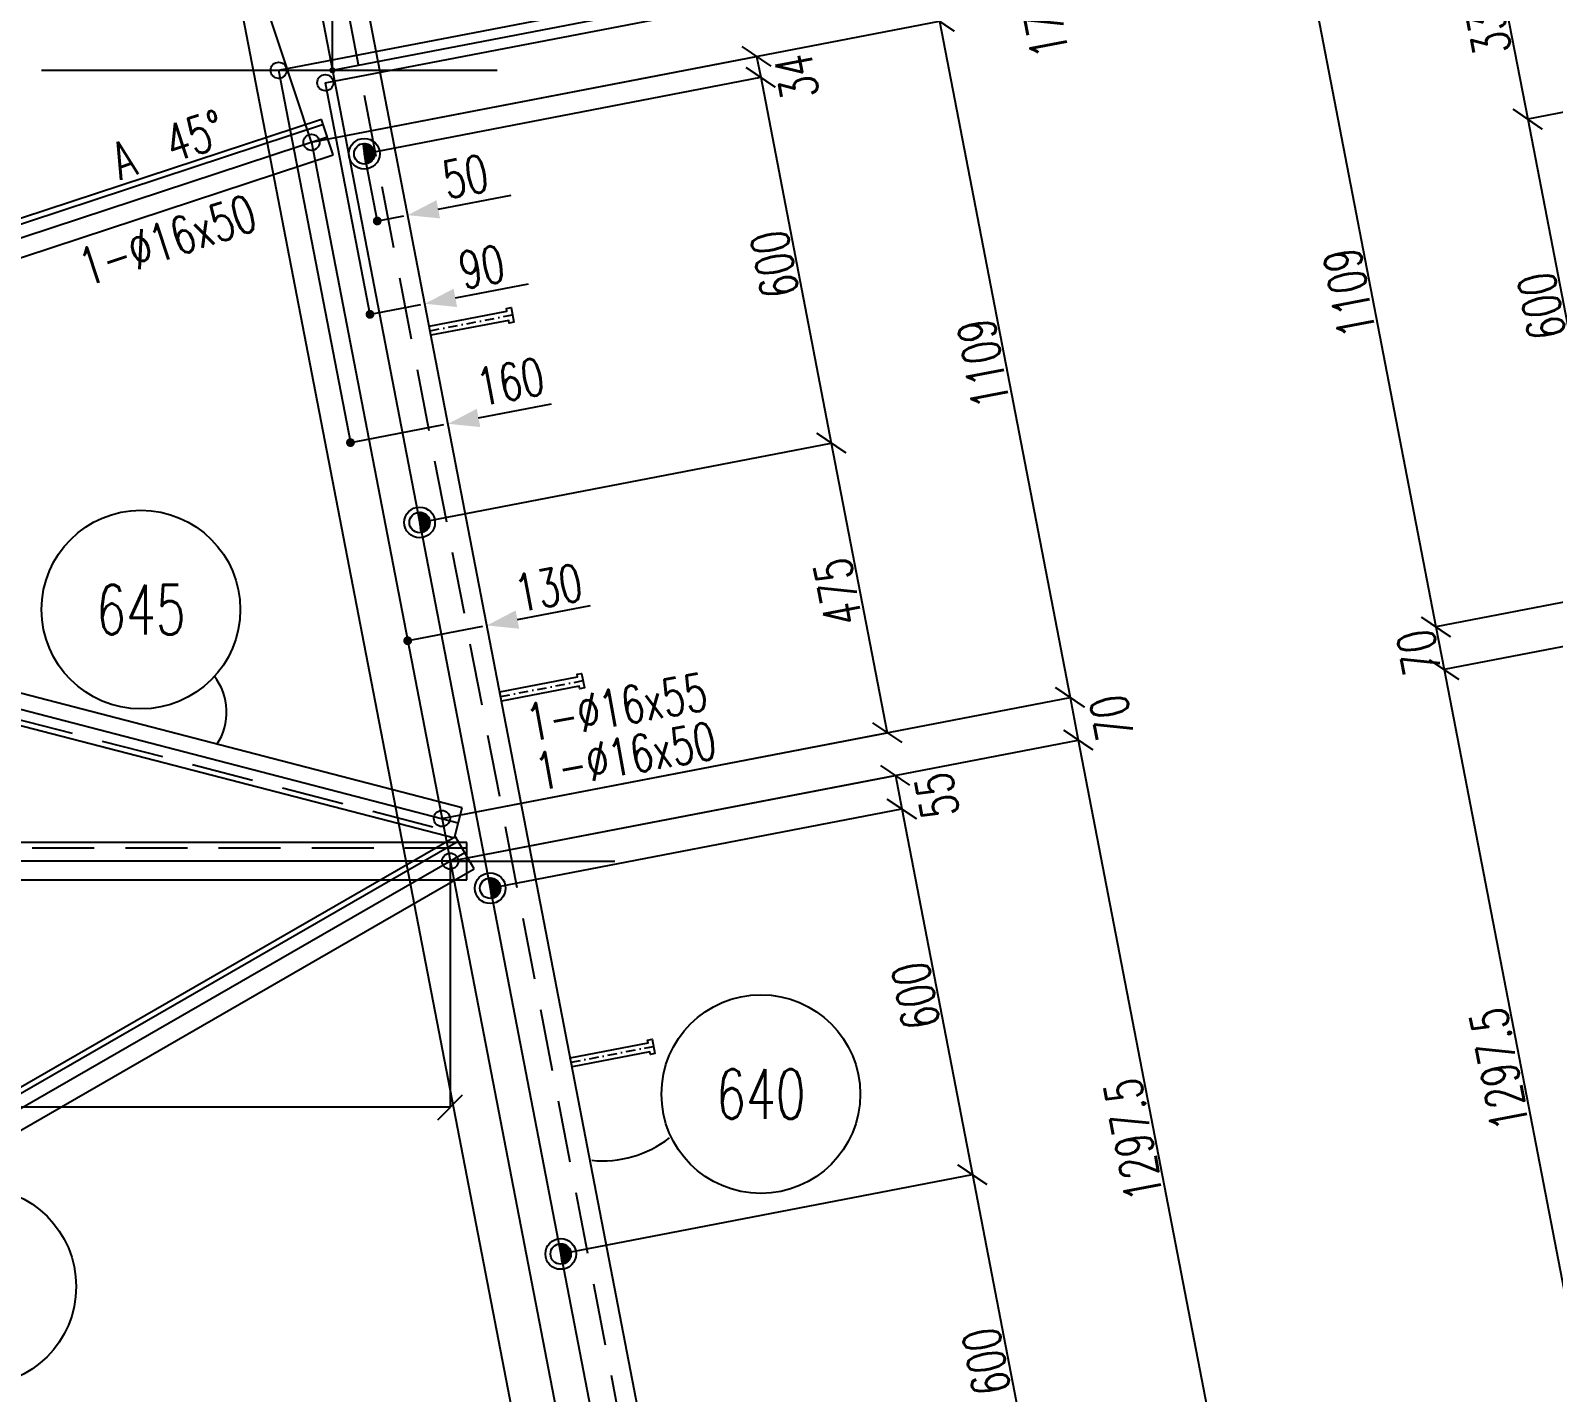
# Model space of a CAD drawing. Extents: x 630095 to 646315, y -4121 to 7359.
# Drawn here: x 638270 to 640722, y 3367 to 5561 of the extents above; entities that cross this region are included whole.
import ezdxf
from ezdxf.enums import TextEntityAlignment as Align

# ---------------------------------------------------------------- set-up
doc = ezdxf.new("R2010")
doc.units = 0
doc.header["$LTSCALE"] = 200
doc.header["$MEASUREMENT"] = 0
doc.linetypes.add('DASHDOT', pattern=[1, 0.5, -0.25, 0, -0.25])
doc.linetypes.add('DASHED', pattern=[0.75, 0.5, -0.25])
doc.layers.get('0').update_dxf_attribs({"linetype": 'CONTINUOUS'})
for name, color, linetype in [('ASSI', 6, 'CONTINUOUS'), ('BOLLINI_1', 7, 'CONTINUOUS'), ('Echelon', 1, 'CONTINUOUS'), ('FORI', 2, 'CONTINUOUS'), ('LINEA_ANG', 2, 'CONTINUOUS'), ('LS', 7, 'CONTINUOUS'), ('MZ', 6, 'DASHDOT'), ('QT_MAL', 7, 'CONTINUOUS'), ('QT_MPR', 7, 'CONTINUOUS'), ('QT_MSP', 7, 'CONTINUOUS'), ('TRAT-Y', 7, 'DASHED')]:
    doc.layers.add(name, color=color, linetype=linetype)
doc.styles.add('QUOTE', font='ROMANS8.SHX', dxfattribs={"width": 0.7})
doc.styles.add('RQL', font='ROMANS8.SHX', dxfattribs={"width": 0.7})
doc.styles.add('RS', font='ROMANS8.shx', dxfattribs={"width": 0.7})
doc.styles.get("Standard").update_dxf_attribs({"font": 'ROMANS8.SHX', "width": 0.7})
doc.dimstyles.new('FRECCE1', dxfattribs={"dimtxt": 60, "dimasz": 6.66, "dimexe": 0, "dimexo": 0, "dimgap": 1, "dimtad": 1, "dimzin": 0, "dimdsep": 46, "dimtxsty": 'RS', "dimblk1": 'QUOTP', "dimblk2": 'QUOTF', "dimsah": 1, "dimcen": 0, "dimclrd": 2, "dimclre": 2, "dimclrt": 7, "dimadec": 0, "dimazin": 0, "dimtfac": 1, "dimtix": 1, "dimtmove": 2, "dimatfit": 3, "dimldrblk": 'QUOTP', "dimfxl": 1, "dimtolj": 1, "dimtzin": 0, "dimarcsym": 0})
doc.dimstyles.new('TRATTO', dxfattribs={"dimscale": 0, "dimtxt": 60, "dimasz": 40, "dimexe": 0, "dimexo": 0, "dimgap": 5, "dimtad": 1, "dimrnd": 0.5, "dimdsep": 46, "dimtxsty": 'RS', "dimblk1": 'OBLIQUE', "dimblk2": 'OBLIQUE', "dimsah": 1, "dimcen": 0.09, "dimclrd": 2, "dimclre": 2, "dimclrt": 7, "dimadec": 0, "dimazin": 0, "dimtfac": 1, "dimtix": 1, "dimtmove": 2, "dimatfit": 3, "dimfxl": 1, "dimtolj": 1, "dimtzin": 0, "dimarcsym": 0})

# ---------------------------------------------------------------- blocks, each defined once
blk = doc.blocks.new('ASSE98')
blk.add_line((0, 0), (1, 0))
at = {"color": 7, "flags": 1}
for tag, p in [('LAV1', (3.07431, 6.82847)), ('LAV2', (3.07431, 6.49513)), ('LAV3', (3.07431, 6.1618)), ('LAV4', (3.07431, 5.82847)), ('LAV5', (3.07431, 5.49513)), ('LAV6', (3.07431, 5.1618)), ('LAV7', (3.07431, 4.82847)), ('LAV8', (3.07431, 4.49513)), ('LAV9', (3.07431, 4.1618)), ('LAV10', (3.07431, 3.82847))]:
    blk.add_attdef(tag, p, '', height=0.2, dxfattribs=at)
at = {"color": 7, "style": 'QUOTE', "width": 0.5, "flags": 1}
for tag, p in [('TI', (1.38308, 6.82731)), ('DI_S', (1.38308, 6.42178)), ('D_S', (1.38308, 6.02092)), ('E_S', (1.38308, 5.68065)), ('NFORI', (1.36454, 5.29792)), ('ALAR', (1.36349, 4.93246)), ('FAM', (1.3775, 4.54645)), ('ALA', (1.38308, 4.19257)), ('DISP2', (1.38308, 3.84971)), ('DISP1', (1.38308, 3.50686)), ('PINZAF', (1.38308, 3.164)), ('PINZAI', (1.38308, 2.82114)), ('TRP', (1.38308, 2.47829)), ('NP', (1.38308, 2.13543)), ('SV', (1.38308, 1.79257)), ('PESO', (1.38308, 1.44971)), ('QUA', (1.38308, 1.10686)), ('LUN', (1.38308, 0.764)), ('PROF', (1.38308, 0.42114)), ('POS', (1.38308, 0.07829))]:
    blk.add_attdef(tag, p, '', height=0.2, dxfattribs=at)
blk = doc.blocks.new('16')
blk.add_circle((0, 0), 1)
blk = doc.blocks.new('_OBLIQUE')
at = {"color": 0, "linetype": 'ByBlock'}
blk.add_line((-0.5, -0.5), (0.5, 0.5), dxfattribs=at)
blk = doc.blocks.new('*D18')
at = {"layer": 'LS', "color": 2, "lineweight": -2, "transparency": 16777216}
for p, q in [((633614.6, 5496.5), (633614.6, 6725.5)), ((633614.6, 6725.5), (638756.2, 6725.5)), ((638756.2, 5496.5), (638756.2, 6725.5))]:
    blk.add_line(p, q, dxfattribs=at)
at = {"layer": 'LS', "color": 2, "lineweight": -2, "transparency": 16777216, "xscale": 40, "yscale": 40, "zscale": 40, "rotation": 180}
blk.add_blockref('_OBLIQUE', (633614.6, 6725.5), dxfattribs=at)
at = {"layer": 'LS', "color": 2, "lineweight": -2, "transparency": 16777216, "xscale": 40, "yscale": 40, "zscale": 40}
blk.add_blockref('_OBLIQUE', (638756.2, 6725.5), dxfattribs=at)
at = {"layer": 'LS', "color": 7, "transparency": 16777216, "insert": (636185.4, 6763.4), "char_height": 60, "attachment_point": 5, "style": 'RS'}
blk.add_mtext('\\A1;5141.5 SUR TRUSQ. 75', dxfattribs=at)
blk = doc.blocks.new('*D20')
at = {"layer": 'LS', "color": 2, "lineweight": -2, "transparency": 16777216}
for p, q in [((641685.3, 5496.5), (643196.1, 5496.5)), ((643196.1, 5496.5), (643196.1, 400.9)), ((639738.9, 400.9), (643196.1, 400.9))]:
    blk.add_line(p, q, dxfattribs=at)
at = {"layer": 'LS', "color": 2, "lineweight": -2, "transparency": 16777216, "xscale": 40, "yscale": 40, "zscale": 40}
for p, rotation in [((643196.1, 5496.5), 90), ((643196.1, 400.9), 270)]:
    blk.add_blockref('_OBLIQUE', p, dxfattribs=dict(at, rotation=rotation))
at = {"layer": 'LS', "color": 7, "transparency": 16777216, "insert": (643161.1, 2948.7), "char_height": 60, "attachment_point": 5, "rotation": 90, "style": 'RS'}
blk.add_mtext('\\A1;5000', dxfattribs=at)
blk = doc.blocks.new('*D28')
at = {"layer": 'QT_MPR', "color": 2, "lineweight": -2, "transparency": 16777216}
for p, q in [((638525.6, 5978.6), (636766.9, 5399.6)), ((638722.5, 5380.6), (638525.6, 5978.6)), ((636963.8, 4801.6), (636766.9, 5399.6))]:
    blk.add_line(p, q, dxfattribs=at)
at = {"layer": 'QT_MPR', "color": 2, "lineweight": -2, "transparency": 16777216, "xscale": 40, "yscale": 40, "zscale": 40}
for p, rotation in [((638525.6, 5978.6), 18.22201793895806), ((636766.9, 5399.6), 198.222017938958)]:
    blk.add_blockref('_OBLIQUE', p, dxfattribs=dict(at, rotation=rotation))
at = {"layer": 'QT_MPR', "color": 7, "transparency": 16777216, "insert": (637666.5, 5743.4), "char_height": 60, "attachment_point": 5, "rotation": 18.222, "style": 'RS'}
blk.add_mtext('\\A1;1851.5', dxfattribs=at)
blk = doc.blocks.new('*D30')
at = {"layer": 'QT_MPR', "color": 2, "lineweight": -2, "transparency": 16777216}
for p, q in [((637075.5, 4222.6), (637075.5, 3826.2)), ((638945.8, 4222.6), (638945.8, 3826.2)), ((638945.8, 3826.2), (637075.5, 3826.2))]:
    blk.add_line(p, q, dxfattribs=at)
at = {"layer": 'QT_MPR', "color": 2, "lineweight": -2, "transparency": 16777216, "xscale": 40, "yscale": 40, "zscale": 40}
for p, rotation in [((637075.5, 3826.2), 179.999999996976), ((638945.8, 3826.2), 359.999999996976)]:
    blk.add_blockref('_OBLIQUE', p, dxfattribs=dict(at, rotation=rotation))
at = {"layer": 'QT_MPR', "color": 7, "transparency": 16777216, "insert": (638010.7, 3871.6), "char_height": 60, "attachment_point": 5, "rotation": 360, "style": 'RS'}
blk.add_mtext('\\A1;1870.5', dxfattribs=at)
blk = doc.blocks.new('P20')
at = {"color": 0}
for p, q in [((0, 0.98), (0.02, 1)), ((0, 0.94), (0.06, 1)), ((1, -0.01), (0, 0.99)), ((0, 0.89), (0.1, 0.99)), ((0, 0.85), (0.14, 0.99)), ((0, 0.8), (0.18, 0.98)), ((0, 0.76), (0.22, 0.98)), ((0, 0.71), (0.25, 0.97)), ((0, 0.67), (0.29, 0.96)), ((1, -0.05), (0, 0.95)), ((0, 0.62), (0.32, 0.95)), ((0, 0.58), (0.36, 0.93)), ((0, 0.53), (0.39, 0.92)), ((0, 0.49), (0.42, 0.91)), ((1, -0.09), (0, 0.9)), ((0, 0.44), (0.45, 0.89)), ((0, 0.4), (0.48, 0.88)), ((0.99, -0.13), (0, 0.86)), ((0, 0.35), (0.51, 0.86)), ((0, 0.31), (0.54, 0.84)), ((0, 0.26), (0.56, 0.83)), ((0.99, -0.17), (0, 0.81)), ((0, 0.22), (0.59, 0.81)), ((0, 0.17), (0.61, 0.79)), ((0.98, -0.21), (0, 0.77)), ((0, 0.13), (0.64, 0.77)), ((0, 0.08), (0.66, 0.75)), ((0, 0.04), (0.69, 0.73)), ((0.97, -0.25), (0, 0.72)), ((0, -0.01), (0.71, 0.7)), ((0.96, -0.28), (0, 0.68)), ((0, -0.05), (0.73, 0.68)), ((0, -0.1), (0.75, 0.66)), ((0.95, -0.32), (0, 0.63)), ((0, -0.14), (0.77, 0.63)), ((0, -0.19), (0.79, 0.61)), ((0.94, -0.35), (0, 0.59)), ((0, -0.23), (0.81, 0.58)), ((0, -0.28), (0.83, 0.56)), ((0.92, -0.38), (0, 0.54)), ((0, -0.32), (0.85, 0.53)), ((0.91, -0.41), (0, 0.5)), ((0, -0.36), (0.87, 0.5)), ((0, -0.41), (0.88, 0.47)), ((0.9, -0.44), (0, 0.45)), ((0, -0.45), (0.9, 0.44)), ((0.88, -0.47), (0, 0.41)), ((0, -0.5), (0.91, 0.41)), ((0, -0.54), (0.92, 0.38)), ((0.87, -0.5), (0, 0.36)), ((0, -0.59), (0.94, 0.35)), ((0.85, -0.53), (0, 0.32)), ((0, -0.63), (0.95, 0.31)), ((0, -0.68), (0.96, 0.28)), ((0.83, -0.56), (0, 0.27)), ((0, -0.72), (0.97, 0.25)), ((0.81, -0.58), (0, 0.23)), ((0, -0.77), (0.98, 0.21)), ((0.79, -0.61), (0, 0.18)), ((0, -0.81), (0.99, 0.17)), ((0.77, -0.63), (0, 0.14)), ((0, -0.86), (0.99, 0.13)), ((0.75, -0.66), (0, 0.09)), ((0, -0.9), (1, 0.09)), ((0.73, -0.68), (0, 0.05)), ((0, -0.95), (1, 0.05)), ((0.71, -0.7), (0, 0.01)), ((0, -0.99), (1, 0.01)), ((1, 0.04), (0.04, 1)), ((1, 0.09), (0.09, 1)), ((0.99, 0.14), (0.14, 0.99)), ((0.98, 0.19), (0.19, 0.98)), ((0.97, 0.25), (0.25, 0.97)), ((0.95, 0.31), (0.31, 0.95)), ((0.92, 0.38), (0.38, 0.92)), ((0.88, 0.47), (0.47, 0.88)), ((0.81, 0.59), (0.59, 0.81)), ((0.69, -0.73), (0, -0.04)), ((0.66, -0.75), (0, -0.08)), ((0.64, -0.77), (0, -0.13)), ((0.61, -0.79), (0, -0.17)), ((0.59, -0.81), (0, -0.22)), ((0.56, -0.83), (0, -0.26)), ((0.54, -0.84), (0, -0.31)), ((0.51, -0.86), (0, -0.35)), ((0.48, -0.88), (0, -0.4)), ((0.45, -0.89), (0, -0.44)), ((0.42, -0.91), (0, -0.49)), ((0.39, -0.92), (0, -0.53)), ((0.36, -0.93), (0, -0.58)), ((0.32, -0.95), (0, -0.62)), ((0.29, -0.96), (0, -0.67)), ((0.25, -0.97), (0, -0.71)), ((0.22, -0.98), (0, -0.76)), ((0.18, -0.98), (0, -0.8)), ((0.14, -0.99), (0, -0.85)), ((0.1, -0.99), (0, -0.89)), ((0.04, -1), (1, -0.04)), ((0.09, -1), (1, -0.09)), ((0.14, -0.99), (0.99, -0.14)), ((0.19, -0.98), (0.98, -0.19)), ((0.25, -0.97), (0.97, -0.25)), ((0.31, -0.95), (0.95, -0.31)), ((0.38, -0.92), (0.92, -0.38)), ((0.47, -0.88), (0.88, -0.47)), ((0.59, -0.81), (0.81, -0.59))]:
    blk.add_line(p, q, dxfattribs=at)
for radius in [1.5, 1]:
    blk.add_circle((0, 0), radius)
blk = doc.blocks.new('QUOTP')
at = {"layer": 'ASSI', "color": 2, "const_width": 1.07}
blk.add_lwpolyline([(-0.53, 0, 1), (0.53, 0, 1)], format="xyb", close=True, dxfattribs=at)
blk = doc.blocks.new('QUOTF')
at = {"layer": 'LS', "color": 2}
blk.add_line((7.5, 0), (25.5, 0), dxfattribs=at)
blk.add_solid([(7.5, 2.25), (0, 0), (7.5, -2.25)], dxfattribs=at)
blk = doc.blocks.new('*D32')
at = {"layer": 'QT_MAL', "color": 2, "lineweight": -2, "transparency": 16777216}
blk.add_line((638791.8, 4898.1), (638935.8, 4925.8), dxfattribs=at)
at = {"layer": 'QT_MAL', "color": 2, "lineweight": -2, "transparency": 16777216, "xscale": 6.66, "yscale": 6.66, "zscale": 6.66}
for name, p, rotation in [('QUOTF', (638942.4, 4927.1), 10.91543261025215), ('QUOTP', (638785.3, 4896.8), 190.9154326102521)]:
    blk.add_blockref(name, p, dxfattribs=dict(at, rotation=rotation))
at = {"layer": 'QT_MAL', "color": 7, "transparency": 16777216, "insert": (639042.6, 4994.9), "char_height": 60, "attachment_point": 5, "rotation": 10.9154, "style": 'RS'}
blk.add_mtext('\\A1;160', dxfattribs=at)
blk = doc.blocks.new('*D33')
at = {"layer": 'QT_MAL', "color": 2, "lineweight": -2, "transparency": 16777216}
for p, q in [((638816.7, 5103.4), (638816.7, 5103.4)), ((638823.2, 5104.7), (638898.5, 5119.2)), ((638905.1, 5120.5), (638905.1, 5120.5))]:
    blk.add_line(p, q, dxfattribs=at)
at = {"layer": 'QT_MAL', "color": 2, "lineweight": -2, "transparency": 16777216, "xscale": 6.66, "yscale": 6.66, "zscale": 6.66}
for name, p, rotation in [('QUOTF', (638905.1, 5120.5), 10.91543261025337), ('QUOTP', (638816.7, 5103.4), 190.9154326102534)]:
    blk.add_blockref(name, p, dxfattribs=dict(at, rotation=rotation))
at = {"layer": 'QT_MAL', "color": 7, "transparency": 16777216, "insert": (638996.6, 5179.9), "char_height": 60, "attachment_point": 5, "rotation": 10.9154, "style": 'RS'}
blk.add_mtext('\\A1;90', dxfattribs=at)
blk = doc.blocks.new('*D34')
at = {"layer": 'QT_MAL', "color": 2, "lineweight": -2, "transparency": 16777216}
for p, q in [((638828.4, 5253.8), (638828.4, 5253.8)), ((638835, 5255), (638871, 5262)), ((638877.5, 5263.2), (638877.5, 5263.2))]:
    blk.add_line(p, q, dxfattribs=at)
at = {"layer": 'QT_MAL', "color": 2, "lineweight": -2, "transparency": 16777216, "xscale": 6.66, "yscale": 6.66, "zscale": 6.66}
for name, p, rotation in [('QUOTF', (638877.5, 5263.2), 10.91543261024502), ('QUOTP', (638828.4, 5253.8), 190.915432610245)]:
    blk.add_blockref(name, p, dxfattribs=dict(at, rotation=rotation))
at = {"layer": 'QT_MAL', "color": 7, "transparency": 16777216, "insert": (638970.3, 5325.5), "char_height": 60, "attachment_point": 5, "rotation": 10.9154, "style": 'RS'}
blk.add_mtext('\\A1;50', dxfattribs=at)
blk = doc.blocks.new('*D35')
at = {"layer": 'QT_MAL', "color": 2, "lineweight": -2, "transparency": 16777216}
for p, q in [((638883.9, 4578.9), (638998.5, 4601)), ((639005, 4602.3), (639005, 4602.3)), ((638877.4, 4577.7), (638877.4, 4577.7))]:
    blk.add_line(p, q, dxfattribs=at)
at = {"layer": 'QT_MAL', "color": 2, "lineweight": -2, "transparency": 16777216, "xscale": 6.66, "yscale": 6.66, "zscale": 6.66}
for name, p, rotation in [('QUOTF', (639005, 4602.3), 10.91543261024502), ('QUOTP', (638877.4, 4577.7), 190.915432610245)]:
    blk.add_blockref(name, p, dxfattribs=dict(at, rotation=rotation))
at = {"layer": 'QT_MAL', "color": 7, "transparency": 16777216, "insert": (639104, 4663), "char_height": 60, "attachment_point": 5, "rotation": 10.9154, "style": 'RS'}
blk.add_mtext('\\A1;130', dxfattribs=at)
blk = doc.blocks.new('A$C6E393FD9')
at = {"layer": 'Echelon', "color": 3}
blk.add_lwpolyline([(2.5, 0), (0, 19.8), (168.6, 41.4), (167.9, 47.2), (177.8, 48.5), (181.8, 17.1), (171.9, 15.8), (171.2, 21.6), (2.5, 0)], close=True, dxfattribs=at)
at = {"layer": 'MZ', "ltscale": 0.2}
blk.add_line((1.3, 9.9), (179.8, 32.8), dxfattribs=at)
blk = doc.blocks.new('*D45')
at = {"layer": 'QT_MPR', "color": 2, "lineweight": -2, "transparency": 16777216}
for p, q in [((638705.9, 6153.4), (639884.2, 6380.6)), ((639884.2, 6380.6), (640008.1, 5737.9)), ((638756.2, 5496.5), (640008.1, 5737.9))]:
    blk.add_line(p, q, dxfattribs=at)
at = {"layer": 'QT_MPR', "color": 2, "lineweight": -2, "transparency": 16777216, "xscale": 40, "yscale": 40, "zscale": 40}
for p, rotation in [((639884.2, 6380.6), 100.9154326102445), ((640008.1, 5737.9), 280.9154326102445)]:
    blk.add_blockref('_OBLIQUE', p, dxfattribs=dict(at, rotation=rotation))
at = {"layer": 'QT_MPR', "color": 7, "transparency": 16777216, "insert": (639911.8, 6052.6), "char_height": 60, "attachment_point": 5, "rotation": 100.9154, "style": 'RS'}
blk.add_mtext('\\A1;654.5', dxfattribs=at)
blk = doc.blocks.new('*D51')
at = {"layer": 'QT_MPR', "color": 2, "lineweight": -2, "transparency": 16777216}
for p, q in [((638697.6, 5588.8), (639694.3, 5781)), ((639694.3, 5781), (639710.4, 5697.2)), ((638669.6, 5496.5), (639710.4, 5697.2))]:
    blk.add_line(p, q, dxfattribs=at)
at = {"layer": 'QT_MPR', "color": 2, "lineweight": -2, "transparency": 16777216, "xscale": 40, "yscale": 40, "zscale": 40}
for p, rotation in [((639694.3, 5781), 100.9154326102445), ((639710.4, 5697.2), 280.9154326102445)]:
    blk.add_blockref('_OBLIQUE', p, dxfattribs=dict(at, rotation=rotation))
at = {"layer": 'QT_MPR', "color": 7, "transparency": 16777216, "insert": (639753.9, 5756), "char_height": 60, "attachment_point": 5, "rotation": 100.9154, "style": 'RS'}
blk.add_mtext('\\A1;85', dxfattribs=at)
blk = doc.blocks.new('*D52')
at = {"layer": 'QT_MPR', "color": 2, "lineweight": -2, "transparency": 16777216}
for p, q in [((638669.6, 5496.5), (639710.4, 5697.2)), ((639710.4, 5697.2), (639713.5, 5681.1)), ((638756.2, 5496.5), (639713.5, 5681.1))]:
    blk.add_line(p, q, dxfattribs=at)
at = {"layer": 'QT_MPR', "color": 2, "lineweight": -2, "transparency": 16777216, "xscale": 40, "yscale": 40, "zscale": 40}
for p, rotation in [((639710.4, 5697.2), 100.9154326102445), ((639713.5, 5681.1), 280.9154326102445)]:
    blk.add_blockref('_OBLIQUE', p, dxfattribs=dict(at, rotation=rotation))
at = {"layer": 'QT_MPR', "color": 7, "transparency": 16777216, "insert": (639899.5, 5790.7), "char_height": 60, "attachment_point": 5, "rotation": 100.9154, "style": 'RS'}
blk.add_mtext('\\A1;16.5', dxfattribs=at)
blk = doc.blocks.new('*D53')
at = {"layer": 'QT_MPR', "color": 2, "lineweight": -2, "transparency": 16777216}
for p, q in [((638756.2, 5496.5), (639713.5, 5681.1)), ((639713.5, 5681.1), (639716.8, 5664)), ((638744.7, 5476.5), (639716.8, 5664))]:
    blk.add_line(p, q, dxfattribs=at)
at = {"layer": 'QT_MPR', "color": 2, "lineweight": -2, "transparency": 16777216, "xscale": 40, "yscale": 40, "zscale": 40}
for p, rotation in [((639713.5, 5681.1), 100.9154326102445), ((639716.8, 5664), 280.9154326102445)]:
    blk.add_blockref('_OBLIQUE', p, dxfattribs=dict(at, rotation=rotation))
at = {"layer": 'QT_MPR', "color": 7, "transparency": 16777216, "insert": (639901.1, 5579.9), "char_height": 60, "attachment_point": 5, "rotation": 100.9154, "style": 'RS'}
blk.add_mtext('\\A1;17.5', dxfattribs=at)
blk = doc.blocks.new('*D54')
at = {"layer": 'QT_MPR', "color": 2, "lineweight": -2, "transparency": 16777216}
for p, q in [((638744.7, 5476.5), (639716.8, 5664)), ((639716.8, 5664), (639733.9, 5575.6)), ((638722.5, 5380.6), (639733.9, 5575.6))]:
    blk.add_line(p, q, dxfattribs=at)
at = {"layer": 'QT_MPR', "color": 2, "lineweight": -2, "transparency": 16777216, "xscale": 40, "yscale": 40, "zscale": 40}
for p, rotation in [((639716.8, 5664), 100.9154326102445), ((639733.9, 5575.6), 280.9154326102445)]:
    blk.add_blockref('_OBLIQUE', p, dxfattribs=dict(at, rotation=rotation))
at = {"layer": 'QT_MPR', "color": 7, "transparency": 16777216, "insert": (639680.8, 5616.6), "char_height": 60, "attachment_point": 5, "rotation": 100.9154, "style": 'RS'}
blk.add_mtext('\\A1;90', dxfattribs=at)
blk = doc.blocks.new('*D55')
at = {"layer": 'QT_MPR', "color": 2, "lineweight": -2, "transparency": 16777216}
for p, q in [((638722.5, 5380.6), (639733.9, 5575.6)), ((639733.9, 5575.6), (639943.9, 4486.4)), ((638932.6, 4291.3), (639943.9, 4486.4))]:
    blk.add_line(p, q, dxfattribs=at)
at = {"layer": 'QT_MPR', "color": 2, "lineweight": -2, "transparency": 16777216, "xscale": 40, "yscale": 40, "zscale": 40}
for p, rotation in [((639733.9, 5575.6), 100.9154326102445), ((639943.9, 4486.4), 280.9154326102445)]:
    blk.add_blockref('_OBLIQUE', p, dxfattribs=dict(at, rotation=rotation))
at = {"layer": 'QT_MPR', "color": 7, "transparency": 16777216, "insert": (639804.6, 5024.4), "char_height": 60, "attachment_point": 5, "rotation": 100.9154, "style": 'RS'}
blk.add_mtext('\\A1;1109', dxfattribs=at)
blk = doc.blocks.new('*D56')
at = {"layer": 'QT_MPR', "color": 2, "lineweight": -2, "transparency": 16777216}
for p, q in [((638932.6, 4291.3), (639943.9, 4486.4)), ((639943.9, 4486.4), (639957.2, 4417.6)), ((638945.8, 4222.6), (639957.2, 4417.6))]:
    blk.add_line(p, q, dxfattribs=at)
at = {"layer": 'QT_MPR', "color": 2, "lineweight": -2, "transparency": 16777216, "xscale": 40, "yscale": 40, "zscale": 40}
for p, rotation in [((639943.9, 4486.4), 100.9154326102445), ((639957.2, 4417.6), 280.9154326102445)]:
    blk.add_blockref('_OBLIQUE', p, dxfattribs=dict(at, rotation=rotation))
at = {"layer": 'QT_MPR', "color": 7, "transparency": 16777216, "insert": (640011.2, 4453.7), "char_height": 60, "attachment_point": 5, "rotation": 100.9154, "style": 'RS'}
blk.add_mtext('\\A1;70', dxfattribs=at)
blk = doc.blocks.new('*D57')
at = {"layer": 'QT_MPR', "color": 2, "lineweight": -2, "transparency": 16777216}
for p, q in [((638945.8, 4222.6), (639957.2, 4417.6)), ((639957.2, 4417.6), (640202.9, 3143.7)), ((639191.5, 2948.7), (640202.9, 3143.7))]:
    blk.add_line(p, q, dxfattribs=at)
at = {"layer": 'QT_MPR', "color": 2, "lineweight": -2, "transparency": 16777216, "xscale": 40, "yscale": 40, "zscale": 40}
for p, rotation in [((639957.2, 4417.6), 100.9154326102445), ((640202.9, 3143.7), 280.9154326102445)]:
    blk.add_blockref('_OBLIQUE', p, dxfattribs=dict(at, rotation=rotation))
at = {"layer": 'QT_MPR', "color": 7, "transparency": 16777216, "insert": (640045.7, 3774.1), "char_height": 60, "attachment_point": 5, "rotation": 100.9154, "style": 'RS'}
blk.add_mtext('\\A1;1297.5', dxfattribs=at)
blk = doc.blocks.new('*D64')
at = {"layer": 'QT_MSP', "color": 2, "lineweight": -2, "transparency": 16777216}
for p, q in [((638722.5, 5380.6), (639439.3, 5518.8)), ((639439.3, 5518.8), (639445.8, 5485.2)), ((638807.6, 5362.1), (639445.8, 5485.2))]:
    blk.add_line(p, q, dxfattribs=at)
at = {"layer": 'QT_MSP', "color": 2, "lineweight": -2, "transparency": 16777216, "xscale": 40, "yscale": 40, "zscale": 40}
for p, rotation in [((639439.3, 5518.8), 100.9154326102445), ((639445.8, 5485.2), 280.9154326102445)]:
    blk.add_blockref('_OBLIQUE', p, dxfattribs=dict(at, rotation=rotation))
at = {"layer": 'QT_MSP', "color": 7, "transparency": 16777216, "insert": (639503.7, 5486.2), "char_height": 60, "attachment_point": 5, "rotation": 100.9154, "style": 'RS'}
blk.add_mtext('\\A1;34', dxfattribs=at)
blk = doc.blocks.new('*D65')
at = {"layer": 'QT_MSP', "color": 2, "lineweight": -2, "transparency": 16777216}
for p, q in [((638807.6, 5362.1), (639445.8, 5485.2)), ((639445.8, 5485.2), (639559.4, 4896)), ((638896.6, 4768.2), (639559.4, 4896))]:
    blk.add_line(p, q, dxfattribs=at)
at = {"layer": 'QT_MSP', "color": 2, "lineweight": -2, "transparency": 16777216, "xscale": 40, "yscale": 40, "zscale": 40}
for p, rotation in [((639445.8, 5485.2), 100.9154326102445), ((639559.4, 4896), 280.9154326102445)]:
    blk.add_blockref('_OBLIQUE', p, dxfattribs=dict(at, rotation=rotation))
at = {"layer": 'QT_MSP', "color": 7, "transparency": 16777216, "insert": (639468.2, 5184), "char_height": 60, "attachment_point": 5, "rotation": 100.9154, "style": 'RS'}
blk.add_mtext('\\A1;600', dxfattribs=at)
blk = doc.blocks.new('*D66')
at = {"layer": 'QT_MSP', "color": 2, "lineweight": -2, "transparency": 16777216}
for p, q in [((638896.6, 4768.2), (639559.4, 4896)), ((639559.4, 4896), (639649.4, 4429.6)), ((638932.6, 4291.3), (639649.4, 4429.6))]:
    blk.add_line(p, q, dxfattribs=at)
at = {"layer": 'QT_MSP', "color": 2, "lineweight": -2, "transparency": 16777216, "xscale": 40, "yscale": 40, "zscale": 40}
for p, rotation in [((639559.4, 4896), 100.9154326102445), ((639649.4, 4429.6), 280.9154326102445)]:
    blk.add_blockref('_OBLIQUE', p, dxfattribs=dict(at, rotation=rotation))
at = {"layer": 'QT_MSP', "color": 7, "transparency": 16777216, "insert": (639570, 4656.2), "char_height": 60, "attachment_point": 5, "rotation": 100.9154, "style": 'RS'}
blk.add_mtext('\\A1;475', dxfattribs=at)
blk = doc.blocks.new('*D67')
at = {"layer": 'QT_MSP', "color": 2, "lineweight": -2, "transparency": 16777216}
for p, q in [((638945.8, 4222.6), (639662.6, 4360.8)), ((639662.6, 4360.8), (639673, 4306.9)), ((639010.2, 4179.1), (639673, 4306.9))]:
    blk.add_line(p, q, dxfattribs=at)
at = {"layer": 'QT_MSP', "color": 2, "lineweight": -2, "transparency": 16777216, "xscale": 40, "yscale": 40, "zscale": 40}
for p, rotation in [((639662.6, 4360.8), 100.9154326102445), ((639673, 4306.9), 280.9154326102445)]:
    blk.add_blockref('_OBLIQUE', p, dxfattribs=dict(at, rotation=rotation))
at = {"layer": 'QT_MSP', "color": 7, "transparency": 16777216, "insert": (639729.6, 4328.5), "char_height": 60, "attachment_point": 5, "rotation": 100.9154, "style": 'RS'}
blk.add_mtext('\\A1;55', dxfattribs=at)
blk = doc.blocks.new('*D68')
at = {"layer": 'QT_MSP', "color": 2, "lineweight": -2, "transparency": 16777216}
for p, q in [((639010.2, 4179.1), (639673, 4306.9)), ((639673, 4306.9), (639786.6, 3717.7)), ((639123.9, 3589.9), (639786.6, 3717.7))]:
    blk.add_line(p, q, dxfattribs=at)
at = {"layer": 'QT_MSP', "color": 2, "lineweight": -2, "transparency": 16777216, "xscale": 40, "yscale": 40, "zscale": 40}
for p, rotation in [((639673, 4306.9), 100.9154326102445), ((639786.6, 3717.7), 280.9154326102445)]:
    blk.add_blockref('_OBLIQUE', p, dxfattribs=dict(at, rotation=rotation))
at = {"layer": 'QT_MSP', "color": 7, "transparency": 16777216, "insert": (639695.5, 4005.7), "char_height": 60, "attachment_point": 5, "rotation": 100.9154, "style": 'RS'}
blk.add_mtext('\\A1;600', dxfattribs=at)
blk = doc.blocks.new('*D69')
at = {"layer": 'QT_MSP', "color": 2, "lineweight": -2, "transparency": 16777216}
for p, q in [((639123.9, 3589.9), (639786.6, 3717.7)), ((639786.6, 3717.7), (639900.3, 3128.6)), ((639237.5, 3000.8), (639900.3, 3128.6))]:
    blk.add_line(p, q, dxfattribs=at)
at = {"layer": 'QT_MSP', "color": 2, "lineweight": -2, "transparency": 16777216, "xscale": 40, "yscale": 40, "zscale": 40}
for p, rotation in [((639786.6, 3717.7), 100.9154326102445), ((639900.3, 3128.6), 280.9154326102445)]:
    blk.add_blockref('_OBLIQUE', p, dxfattribs=dict(at, rotation=rotation))
at = {"layer": 'QT_MSP', "color": 7, "transparency": 16777216, "insert": (639809.1, 3416.5), "char_height": 60, "attachment_point": 5, "rotation": 100.9154, "style": 'RS'}
blk.add_mtext('\\A1;600', dxfattribs=at)
blk = doc.blocks.new('*D83')
at = {"layer": 'QT_MPR', "color": 2, "lineweight": -2, "transparency": 16777216}
for p, q in [((641334.4, 5884.3), (640323, 5689.2)), ((640323, 5689.2), (640533.1, 4600)), ((641544.5, 4795), (640533.1, 4600))]:
    blk.add_line(p, q, dxfattribs=at)
at = {"layer": 'QT_MPR', "color": 2, "lineweight": -2, "transparency": 16777216, "xscale": 40, "yscale": 40, "zscale": 40}
for p, rotation in [((640323, 5689.2), 100.915432610249), ((640533.1, 4600), 280.915432610249)]:
    blk.add_blockref('_OBLIQUE', p, dxfattribs=dict(at, rotation=rotation))
at = {"layer": 'QT_MPR', "color": 7, "transparency": 16777216, "insert": (640393.7, 5138), "char_height": 60, "attachment_point": 5, "rotation": 100.9154, "style": 'RS'}
blk.add_mtext('\\A1;1109', dxfattribs=at)
blk = doc.blocks.new('*D84')
at = {"layer": 'QT_MPR', "color": 2, "lineweight": -2, "transparency": 16777216}
for p, q in [((641544.5, 4795), (640533.1, 4600)), ((641557.7, 4726.3), (640546.3, 4531.3)), ((640533.1, 4600), (640546.3, 4531.3))]:
    blk.add_line(p, q, dxfattribs=at)
at = {"layer": 'QT_MPR', "color": 2, "lineweight": -2, "transparency": 16777216, "xscale": 40, "yscale": 40, "zscale": 40}
for p, rotation in [((640533.1, 4600), 100.915432610249), ((640546.3, 4531.3), 280.915432610249)]:
    blk.add_blockref('_OBLIQUE', p, dxfattribs=dict(at, rotation=rotation))
at = {"layer": 'QT_MPR', "color": 7, "transparency": 16777216, "insert": (640505.4, 4559), "char_height": 60, "attachment_point": 5, "rotation": 100.9154, "style": 'RS'}
blk.add_mtext('\\A1;70', dxfattribs=at)
blk = doc.blocks.new('*D85')
at = {"layer": 'QT_MPR', "color": 2, "lineweight": -2, "transparency": 16777216}
for p, q in [((641557.7, 4726.3), (640546.3, 4531.3)), ((640546.3, 4531.3), (640792, 3257.3)), ((641803.4, 3452.4), (640792, 3257.3))]:
    blk.add_line(p, q, dxfattribs=at)
at = {"layer": 'QT_MPR', "color": 2, "lineweight": -2, "transparency": 16777216, "xscale": 40, "yscale": 40, "zscale": 40}
for p, rotation in [((640546.3, 4531.3), 100.915432610249), ((640792, 3257.3), 280.915432610249)]:
    blk.add_blockref('_OBLIQUE', p, dxfattribs=dict(at, rotation=rotation))
at = {"layer": 'QT_MPR', "color": 7, "transparency": 16777216, "insert": (640634.8, 3887.7), "char_height": 60, "attachment_point": 5, "rotation": 100.9154, "style": 'RS'}
blk.add_mtext('\\A1;1297.5', dxfattribs=at)
blk = doc.blocks.new('*D93')
at = {"layer": 'QT_MSP', "color": 2, "lineweight": -2, "transparency": 16777216}
for p, q in [((641334.4, 5884.3), (640617.6, 5746)), ((640617.6, 5746), (640680.9, 5417.8)), ((641343.7, 5545.7), (640680.9, 5417.8))]:
    blk.add_line(p, q, dxfattribs=at)
at = {"layer": 'QT_MSP', "color": 2, "lineweight": -2, "transparency": 16777216, "xscale": 40, "yscale": 40, "zscale": 40}
for p, rotation in [((640617.6, 5746), 100.915432610249), ((640680.9, 5417.8), 280.915432610249)]:
    blk.add_blockref('_OBLIQUE', p, dxfattribs=dict(at, rotation=rotation))
at = {"layer": 'QT_MSP', "color": 7, "transparency": 16777216, "insert": (640614.9, 5575.3), "char_height": 60, "attachment_point": 5, "rotation": 100.9154, "style": 'RS'}
blk.add_mtext('\\A1;334', dxfattribs=at)
blk = doc.blocks.new('*D94')
at = {"layer": 'QT_MSP', "color": 2, "lineweight": -2, "transparency": 16777216}
for p, q in [((641343.7, 5545.7), (640680.9, 5417.8)), ((640680.9, 5417.8), (640794.5, 4828.7)), ((641457.3, 4956.5), (640794.5, 4828.7))]:
    blk.add_line(p, q, dxfattribs=at)
at = {"layer": 'QT_MSP', "color": 2, "lineweight": -2, "transparency": 16777216, "xscale": 40, "yscale": 40, "zscale": 40}
for p, rotation in [((640680.9, 5417.8), 100.915432610249), ((640794.5, 4828.7), 280.915432610249)]:
    blk.add_blockref('_OBLIQUE', p, dxfattribs=dict(at, rotation=rotation))
at = {"layer": 'QT_MSP', "color": 7, "transparency": 16777216, "insert": (640703.3, 5116.6), "char_height": 60, "attachment_point": 5, "rotation": 100.9154, "style": 'RS'}
blk.add_mtext('\\A1;600', dxfattribs=at)
blk = doc.blocks.new('bull')
at = {"style": 'RS', "width": 0.7, "flags": 1}
for tag, p in [('NN', (-12.25, 0)), ('DIAMETRO', (0, -4.86)), ('SERRAGGIO', (0, -9.71)), ('LUNGHEZZA', (0, -14.57)), ('NB', (0, -19.43)), ('TIPO', (0, -24.12)), ('EL', (-0.14, -29))]:
    blk.add_attdef(tag, p, '', height=3, dxfattribs=at)
at = {"style": 'RS', "width": 0.7}
blk.add_attdef('BULLONE', (0, 0), '', height=3, dxfattribs=at)
blk = doc.blocks.new('xxx')
blk.add_circle((0, 0), 8)
at = {"color": 3, "style": 'RQL', "width": 0.7}
blk.add_attdef('POS', text='', height=4, dxfattribs=at).set_placement((0, 0), align=Align.MIDDLE)
at = {"color": 3, "style": 'RQL', "width": 0.7, "flags": 1}
blk.add_attdef('POS1', (-0.39, -5.42), '', height=2, dxfattribs=at)
at = {"style": 'RQL', "width": 0.7, "flags": 1}
blk.add_attdef('TIPO', (-0.39, -8.66), '', height=2, dxfattribs=at)

msp = doc.modelspace()

# ---------------------------------------------------------------- linework, layer by layer
at = {"layer": 'ASSI', "color": 2}
msp.add_line((638287.872, 5496.511), (638756.167, 5496.511), dxfattribs=at)
at = {"layer": 'ASSI', "color": 6}
msp.add_line((638669.611, 5496.511), (638785.266, 4896.791), dxfattribs=at)
at = {"layer": 'LINEA_ANG'}
for p, q in [((639738.653, 798.047), (638705.884, 6153.372)), ((638509.502, 6115.5), (639542.272, 760.175)), ((638738.788, 5417.505), (635170.195, 4242.691)), ((638757.55, 5360.514), (638738.788, 5417.505)), ((635188.957, 4185.7), (638757.55, 5360.514)), ((638965.166, 4308.712), (636943.946, 4832.556)), ((636931.402, 4784.155), (638952.622, 4260.311)), ((638952.622, 4260.311), (638965.166, 4308.712)), ((638972.837, 4252.598), (635177.837, 4252.598)), ((638954.244, 4262.073), (636697.431, 2960.988)), ((638984.211, 4210.093), (638954.244, 4262.073)), ((638972.837, 4192.598), (638972.837, 4252.598)), ((636727.399, 2909.008), (638984.211, 4210.093)), ((635177.837, 4192.598), (638972.837, 4192.598))]:
    msp.add_line(p, q, dxfattribs=at)
at = {"layer": 'LINEA_ANG', "color": 2}
for p, q in [((638741.603, 5408.956), (635173.009, 4234.142)), ((638958.739, 4254.276), (636701.927, 2953.191))]:
    msp.add_line(p, q, dxfattribs=at)
at = {"layer": 'LINEA_ANG', "color": 1, "const_width": 4.75}
msp.add_lwpolyline([(638753.542, 5496.511, 1), (638758.792, 5496.511, 1)], format="xyb", close=True, dxfattribs=at)
at = {"layer": 'LS', "color": 6}
for p, q in [((638632.231, 6139.168), (639859.519, -224.815)), ((638744.748, 5476.511), (638816.695, 5103.435)), ((638722.523, 5380.566), (639437.182, 1674.772)), ((638807.55, 5362.09), (638828.441, 5253.764)), ((638807.55, 5362.09), (638828.441, 5253.764))]:
    msp.add_line(p, q, dxfattribs=at)
at = {"layer": 'LS', "color": 2}
for p, q in [((638756.167, 5496.511), (639021.348, 5496.511)), ((638945.837, 4222.598), (639211.017, 4222.598))]:
    msp.add_line(p, q, dxfattribs=at)
at = {"layer": 'LS', "const_width": 0.25}
msp.add_lwpolyline([(638755.792, 5496.511, 1), (638756.542, 5496.511, 1)], format="xyb", close=True, dxfattribs=at)
at = {"layer": 'LS', "color": 6}
for centre, radius, start, end in [((638492.671, 4462.742), 93.308, 325.899305, 38.573067), ((639190.927, 3916.774), 176.8, 264.426591, 307.616395)]:
    msp.add_arc(centre, radius, start, end, dxfattribs=at)
at = {"layer": 'TRAT-Y'}
for p, q in [((639707.232, 791.988), (638674.463, 6147.312)), ((636933.534, 4792.384), (638954.755, 4268.539)), ((638972.837, 4243.598), (635177.837, 4243.598))]:
    msp.add_line(p, q, dxfattribs=at)

# ---------------------------------------------------------------- block references
at = {"layer": 'ASSI', "xscale": 5454.000000000001, "rotation": 100.9154326102445}
msp.add_blockref('ASSE98', (639738.655, 798.037), dxfattribs=at)
at = {"layer": 'ASSI'}
ref = msp.add_blockref('ASSE98', (638748.169, 5389.009), dxfattribs=dict(at, xscale=3757, rotation=198.222017938958))
ref.add_attrib('LAV1', 'A  45%%d', (638414.239, 5319.48), dxfattribs={"layer": '0', "color": 254, "height": 60, "rotation": 18.222018, "width": 0.7})
ref = msp.add_blockref('ASSE98', (636937.674, 4808.356), dxfattribs=dict(at, xscale=2088, zscale=2088, rotation=345.470214191302))
ref.add_attrib('PROF', 'L50x4', (637580.887, 4710.224), dxfattribs={"layer": '0', "color": 2, "height": 70, "rotation": 345.470214, "style": 'QUOTE', "width": 0.7})
ref.add_attrib('LUN', '2088', (638069.607, 4583.562), dxfattribs={"layer": '0', "color": 2, "height": 70, "rotation": 345.470214, "style": 'QUOTE', "width": 0.7})
ref.add_attrib('PESO', '2034 C/C T.', (637813.339, 4742.416), dxfattribs={"layer": '0', "color": 2, "height": 70, "rotation": 345.470214, "style": 'QUOTE', "width": 0.7})
ref.add_attrib('SV', 'Lg.', (637920.403, 4622.231), dxfattribs={"layer": '0', "color": 2, "height": 70, "rotation": 345.470214, "style": 'QUOTE', "width": 0.7})
at = {"layer": 'ASSI', "xscale": 3795, "zscale": 3795, "rotation": 179.999999996976}
msp.add_blockref('ASSE98', (638972.837, 4222.598), dxfattribs=at)
at = {"layer": 'ASSI'}
ref = msp.add_blockref('ASSE98', (638969.228, 4236.083), dxfattribs=dict(at, xscale=2605, zscale=2605, rotation=209.9640648662072))
ref.add_attrib('PROF', 'L60x4', (637184.109, 3312.66), dxfattribs={"layer": '0', "color": 2, "height": 70, "rotation": 29.964065, "style": 'QUOTE', "width": 0.7})
ref.add_attrib('LUN', '2605', (637621.494, 3564.819), dxfattribs={"layer": '0', "color": 2, "height": 70, "rotation": 29.964065, "style": 'QUOTE', "width": 0.7})
ref.add_attrib('PESO', '2550.5 C/C T.', (637135.484, 3406.904), dxfattribs={"layer": '0', "color": 2, "height": 70, "rotation": 29.964065, "style": 'QUOTE', "width": 0.7})
ref.add_attrib('SV', 'Lg.', (637487.963, 3487.836), dxfattribs={"layer": '0', "color": 2, "height": 70, "rotation": 29.964065, "style": 'QUOTE', "width": 0.7})
at = {"layer": 'BOLLINI_1', "xscale": 19.99799999950235, "yscale": 19.99799999950235, "zscale": 19.99799999950235}
for p, values in [((638447.96, 4627.891), {'POS': '645'}), ((639446.07, 3847.362), {'POS': '640'}), ((638183.617, 3537.436), {'POS': '647'})]:
    msp.add_blockref('xxx', p, dxfattribs=at).add_auto_attribs(values)
at = {"layer": 'FORI', "xscale": 13, "yscale": 13, "zscale": 13}
for p in [(638669.611, 5496.511), (638932.581, 4291.331), (638945.837, 4222.598)]:
    msp.add_blockref('16', p, dxfattribs=at)
at = {"layer": 'FORI'}
for name, p, xscale, yscale, zscale, rotation in [('16', (638744.748, 5476.511), 13, 13, 13, 0.04745451600003003), ('16', (638722.523, 5380.566), 13, 13, 13, 6.60200648400007), ('P20', (638807.55, 5362.09), 16.5, 16.5, 16.5, 7.543052222774039), ('P20', (638896.619, 4768.212), 16.5, 16.5, 16.5, 7.543052222774039), ('P20', (639010.235, 4179.067), 16.5, 16.5, 16.5, 7.543052222774039), ('P20', (639123.851, 3589.923), 16.5, 16.5, 16.5, 7.543052222774039)]:
    msp.add_blockref(name, p, dxfattribs=dict(at, xscale=xscale, yscale=yscale, zscale=zscale, rotation=rotation))
at = {"layer": 'LS', "color": 7, "xscale": 20, "yscale": 20, "zscale": 20}
for p, rotation, values in [((638361.026, 5148.074), 18.489273355224, {'BULLONE': '1-%%c16x50                '}), ((639075.002, 4414.796), 10.31886708113318, {'BULLONE': '1-%%c16x55                '}), ((639089.332, 4336.09), 10.31886708113318, {'BULLONE': '1-%%c16x50                '})]:
    msp.add_blockref('bull', p, dxfattribs=dict(at, rotation=rotation)).add_auto_attribs(values)
at = {"layer": 'LS', "color": 6, "xscale": 0.7500000000000001, "yscale": 0.7500000000000001, "zscale": 0.7500000000000001, "rotation": 3.618223307568464}
for p in [(638912.982, 5069.504), (639026.598, 4480.359), (639140.214, 3891.214)]:
    msp.add_blockref('A$C6E393FD9', p, dxfattribs=at)

# ---------------------------------------------------------------- dimensions: what is measured, and where the dimension line sits
at = {"layer": 'LS'}
dim = msp.add_linear_dim(base=(638756.167, 6725.508), p1=(633614.628, 5496.511), p2=(638756.167, 5496.511), text='<> SUR TRUSQ. 75', dimstyle='TRATTO', override={"dimscale": 1}, dxfattribs=at)
dim.commit()
dim.dimension.update_dxf_attribs({"geometry": '*D18', "text_midpoint": (636185.397, 6763.365)})
dim = msp.add_linear_dim(base=(643196.069, 400.859), p1=(641685.319, 5496.511), p2=(639738.858, 400.859), angle=90, dimstyle='TRATTO', override={"dimscale": 1, "dimlfac": 0.981228}, dxfattribs=at)
dim.commit()
dim.dimension.update_dxf_attribs({"geometry": '*D20', "text_midpoint": (643161.069, 2948.685)})
at = {"layer": 'QT_MAL'}
for base, p1, p2, text, picture, middle in [((638877.546, 5263.234), (638828.441, 5253.764), (638877.546, 5263.234), '50', '*D34', (638970.254, 5325.477)), ((638905.076, 5120.48), (638816.695, 5103.435), (638905.076, 5120.48), '90', '*D33', (638996.62, 5179.92)), ((638942.372, 4927.089), (638785.266, 4896.791), (638942.372, 4927.089), '160', '*D32', (639042.627, 4994.886)), ((639005.006, 4602.306), (638877.358, 4577.689), (639005.006, 4602.306), '130', '*D35', (639103.956, 4662.981))]:
    dim = msp.add_linear_dim(base=base, p1=p1, p2=p2, angle=10.915433, text=text, dimstyle='FRECCE1', dxfattribs=at)
    dim.commit()
    dim.dimension.update_dxf_attribs({"geometry": picture, "text_midpoint": middle, "dimtype": 128})
at = {"layer": 'QT_MPR'}
for base, p1, p2, angle, text, picture, middle in [((640008.109, 5737.946), (638705.886, 6153.362), (638756.167, 5496.511), 100.915433, '654.5', '*D45', (639911.775, 6052.642)), ((636766.935, 5399.608), (638722.523, 5380.566), (636963.811, 4801.582), 18.222018, '1851.5', '*D28', (637666.456, 5743.443)), ((639713.537, 5681.138), (638669.611, 5496.511), (638756.167, 5496.511), 100.915433, '16.5', '*D52', (639899.539, 5790.708)), ((640533.091, 4599.988), (641334.398, 5884.264), (641544.456, 4795.028), 100.915433, '1109', '*D83', (640393.695, 5137.978)), ((639710.433, 5697.232), (638697.637, 5588.776), (638669.611, 5496.511), 100.915433, '85', '*D51', (639753.875, 5756.027)), ((639716.846, 5663.979), (638756.167, 5496.511), (638744.748, 5476.511), 100.915433, '17.5', '*D53', (639901.105, 5579.894)), ((639733.888, 5575.607), (638744.748, 5476.511), (638722.523, 5380.566), 100.915433, '90', '*D54', (639680.842, 5616.594)), ((639943.946, 4486.372), (638722.523, 5380.566), (638932.581, 4291.331), 100.915433, '1109', '*D55', (639804.551, 5024.362)), ((640546.346, 4531.254), (641544.456, 4795.028), (641557.711, 4726.295), 100.915433, '70', '*D84', (640505.352, 4558.993)), ((640792.019, 3257.341), (641557.711, 4726.295), (641803.384, 3452.382), 100.915433, '1297.5', '*D85', (640634.816, 3887.67)), ((639957.202, 4417.638), (638932.581, 4291.331), (638945.837, 4222.598), 100.915433, '70', '*D56', (640011.152, 4453.728)), ((640202.874, 3143.725), (638945.837, 4222.598), (639191.509, 2948.685), 100.915433, '1297.5', '*D57', (640045.671, 3774.054)), ((637075.467, 3826.249), (638945.837, 4222.598), (637075.467, 4222.598), 360, '1870.5', '*D30', (638010.652, 3871.638))]:
    dim = msp.add_linear_dim(base=base, p1=p1, p2=p2, angle=angle, text=text, dimstyle='TRATTO', override={"dimscale": 1}, dxfattribs=at)
    dim.commit()
    dim.dimension.update_dxf_attribs({"geometry": picture, "text_midpoint": middle, "dimtype": 128})
at = {"layer": 'QT_MSP'}
for base, p1, p2, text, picture, middle in [((640680.898, 5417.836), (641334.398, 5884.264), (641343.695, 5545.656), '334', '*D93', (640614.885, 5575.306)), ((640794.513, 4828.691), (641343.695, 5545.656), (641457.311, 4956.511), '600', '*D94', (640703.339, 5116.636)), ((639445.8, 5485.176), (638722.523, 5380.566), (638807.55, 5362.09), '34', '*D64', (639503.682, 5486.199)), ((639559.416, 4896.032), (638807.55, 5362.09), (638896.619, 4768.212), '600', '*D65', (639468.241, 5183.976)), ((639649.374, 4429.564), (638896.619, 4768.212), (638932.581, 4291.331), '475', '*D66', (639570.028, 4656.17)), ((639673.032, 4306.887), (638945.837, 4222.598), (639010.235, 4179.067), '55', '*D67', (639729.562, 4328.535)), ((639786.648, 3717.742), (639010.235, 4179.067), (639123.851, 3589.923), '600', '*D68', (639695.473, 4005.687)), ((639900.264, 3128.598), (639123.851, 3589.923), (639237.466, 3000.778), '600', '*D69', (639809.089, 3416.542))]:
    dim = msp.add_linear_dim(base=base, p1=p1, p2=p2, angle=100.915433, text=text, dimstyle='TRATTO', override={"dimscale": 1}, dxfattribs=at)
    dim.commit()
    dim.dimension.update_dxf_attribs({"geometry": picture, "text_midpoint": middle, "dimtype": 128})

doc.saveas('drawing.dxf')
